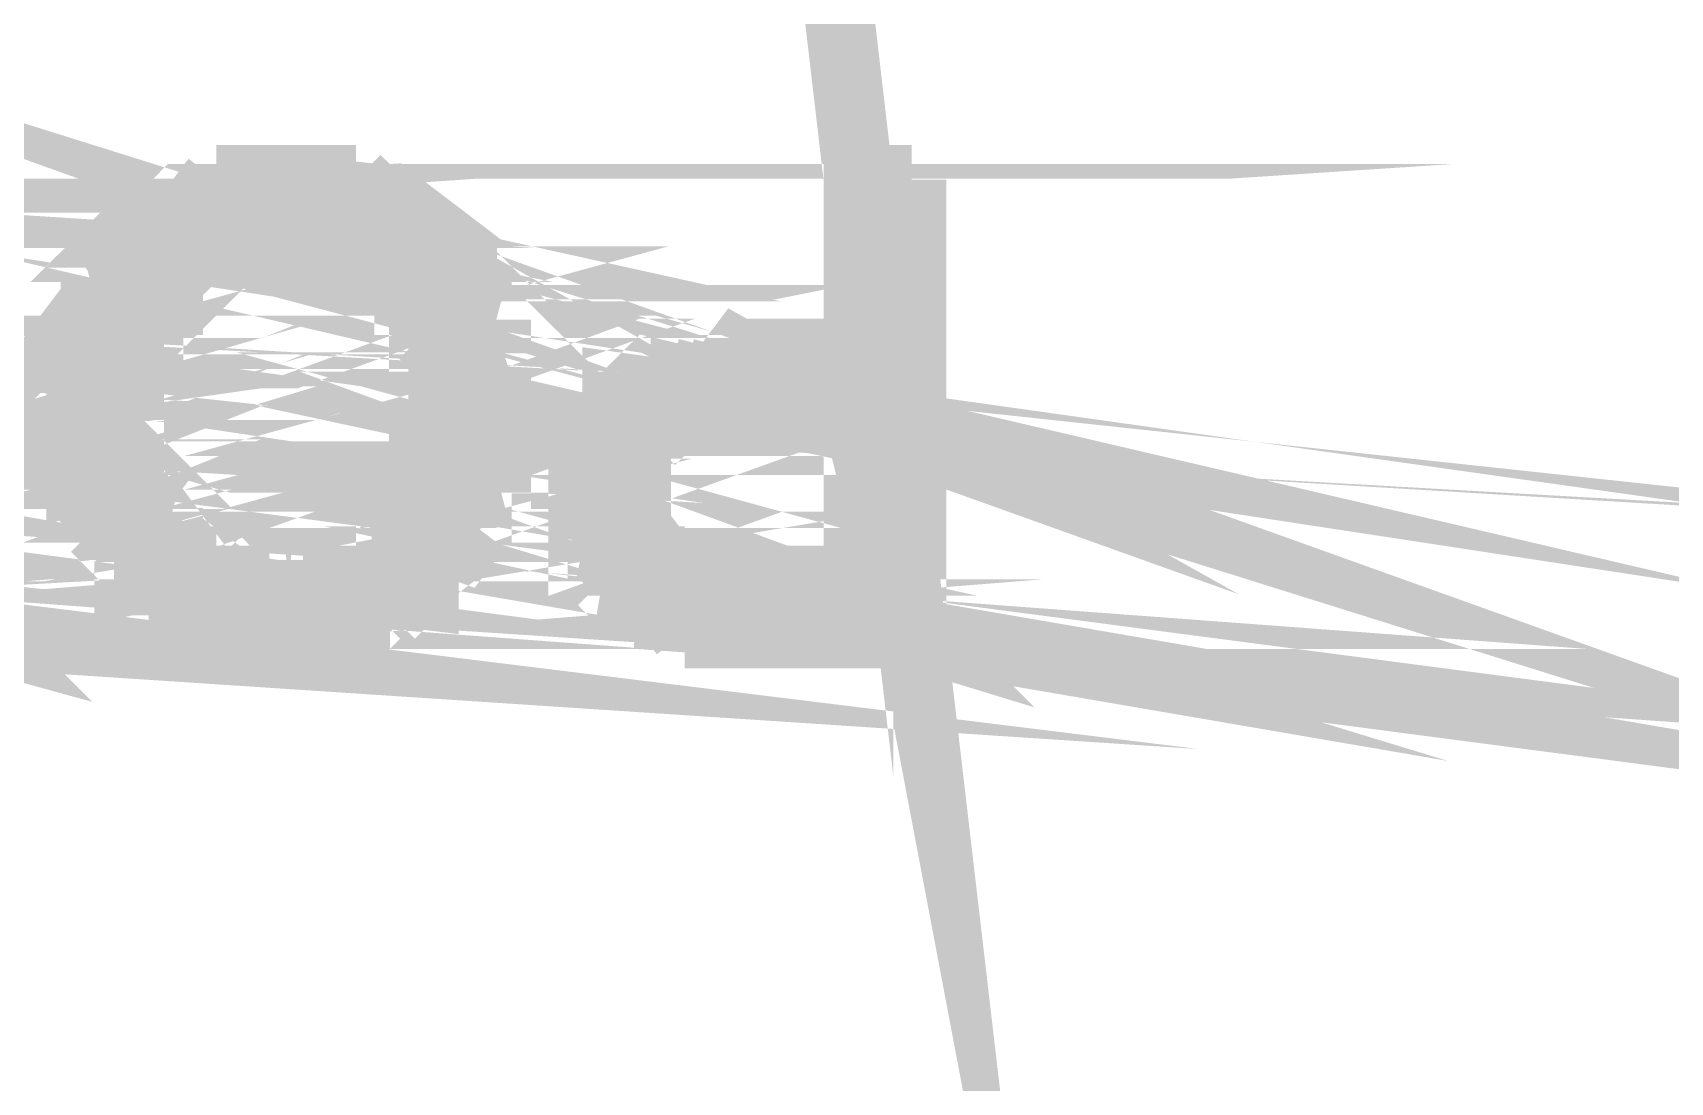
# Model space of a CAD drawing. Header units: inches. Extents: x -524 to 1067, y -71 to 1110.
# Drawn here: x 542.52 to 564.36, y 531.78 to 545.77 of the extents above; entities that cross this region are included whole.
import ezdxf

# ---------------------------------------------------------------- set-up
doc = ezdxf.new("R2010")
doc.units = ezdxf.units.IN
doc.header["$MEASUREMENT"] = 0
doc.layers.add('H', color=7, linetype='Continuous')
doc.layers.add('P', color=7, linetype='Continuous')

msp = doc.modelspace()

# ---------------------------------------------------------------- hatches: boundary and pattern name
at = {"layer": 'H', "linetype": 'Continuous'}
for points in [[(544.778, 543.559), (545.037, 543.814), (546.902, 543.814), (547.095, 543.559), (544.778, 543.559)], [(553.599, 540.529), (551.99, 541.497), (553.599, 541.497), (553.599, 543.814), (554.308, 543.814), (554.308, 537.763), (553.599, 540.529)], [(544.329, 543.365), (544.584, 543.559), (547.355, 543.559), (547.544, 543.365), (544.329, 543.365)], [(543.876, 543.106), (544.07, 543.365), (545.935, 543.365), (545.745, 543.106), (543.876, 543.106)], [(546.194, 543.106), (545.935, 543.365), (547.804, 543.106), (546.194, 543.106)], [(547.804, 543.106), (545.935, 543.365), (547.804, 543.365), (547.804, 543.106)], [(543.617, 542.657), (543.617, 542.847), (543.876, 543.106), (545.037, 543.106), (544.778, 542.847), (543.617, 542.657)], [(547.355, 542.657), (546.902, 543.041), (546.647, 543.106), (546.902, 543.106), (548.063, 542.847), (548.252, 542.847), (548.252, 542.657), (547.355, 542.657)], [(548.063, 542.847), (546.647, 543.106), (548.063, 543.106), (548.063, 542.847)], [(543.617, 542.657), (544.778, 542.847), (544.584, 542.657), (543.617, 542.657)], [(543.427, 542.398), (543.617, 542.657), (544.584, 542.657), (544.329, 542.398), (543.427, 542.398)], [(547.544, 542.398), (547.355, 542.657), (548.252, 542.657), (547.544, 542.398)], [(547.544, 542.398), (548.252, 542.657), (548.512, 542.398), (547.544, 542.398)], [(543.427, 542.139), (543.427, 542.398), (544.329, 542.398), (544.329, 542.139), (544.07, 542.139), (544.07, 541.69), (543.876, 541.497), (543.876, 540.081), (544.07, 539.887), (543.168, 539.632), (543.168, 541.949), (543.427, 542.139)], [(548.705, 541.949), (547.804, 542.139), (547.544, 542.139), (547.544, 542.398), (548.512, 542.398), (548.512, 542.139), (548.705, 541.949)], [(547.804, 541.69), (547.804, 542.139), (548.705, 541.949), (548.705, 541.497), (548.063, 541.241), (548.063, 541.497), (547.804, 541.69)], [(548.063, 540.081), (548.063, 541.241), (548.705, 541.497), (548.705, 539.632), (548.512, 539.632), (548.512, 539.179), (548.252, 538.924), (547.544, 539.179), (547.544, 539.372), (547.804, 539.372), (547.804, 540.081), (548.063, 540.081)], [(553.599, 540.529), (551.537, 541.241), (551.731, 541.241), (551.99, 541.497), (553.599, 540.529)], [(553.599, 540.529), (550.57, 540.982), (550.829, 541.241), (553.599, 540.529)], [(553.599, 540.529), (550.829, 541.241), (551.023, 541.241), (553.599, 540.529)], [(553.599, 540.529), (551.023, 541.241), (551.537, 541.241), (553.599, 540.529)], [(553.599, 540.529), (550.121, 540.789), (550.38, 540.789), (550.38, 540.982), (553.599, 540.529)], [(550.121, 540.529), (550.121, 540.789), (553.599, 540.529), (550.121, 540.529)], [(553.599, 540.529), (550.38, 540.982), (550.57, 540.982), (553.599, 540.529)], [(549.862, 539.632), (549.862, 540.34), (551.023, 540.529), (550.829, 540.34), (550.829, 540.081), (550.57, 540.081), (550.57, 539.887), (549.862, 539.632)], [(549.862, 540.34), (550.121, 540.529), (551.023, 540.529), (549.862, 540.34)], [(554.308, 537.763), (553.599, 538.471), (553.599, 540.529), (554.308, 537.763)], [(543.427, 539.372), (543.168, 539.632), (544.07, 539.887), (544.07, 539.632), (544.329, 539.372), (544.329, 539.179), (543.427, 539.372)], [(549.862, 539.632), (550.57, 539.887), (550.57, 539.632), (549.862, 539.632)], [(549.862, 538.924), (549.862, 539.632), (550.57, 539.372), (550.57, 539.179), (549.862, 538.924)], [(550.57, 539.372), (549.862, 539.632), (550.57, 539.632), (550.57, 539.372)], [(543.427, 539.179), (543.427, 539.372), (544.329, 539.179), (543.427, 539.179)], [(543.617, 538.924), (543.427, 539.179), (544.329, 539.179), (544.584, 538.924), (543.617, 538.664), (543.617, 538.924)], [(547.095, 538.664), (547.544, 539.179), (548.252, 538.924), (548.063, 538.664), (547.095, 538.664)], [(549.862, 538.924), (550.57, 539.179), (550.829, 538.924), (549.862, 538.924)], [(543.876, 538.471), (543.876, 538.664), (543.617, 538.664), (544.584, 538.924), (544.778, 538.664), (545.037, 538.664), (543.876, 538.471)], [(550.121, 538.471), (550.121, 538.664), (549.862, 538.664), (549.862, 538.924), (550.829, 538.924), (550.829, 538.664), (551.282, 538.664), (550.121, 538.471)], [(543.876, 538.471), (545.037, 538.664), (545.227, 538.471), (543.876, 538.471)], [(546.647, 538.471), (548.063, 538.664), (548.063, 538.471), (546.647, 538.471)], [(546.647, 538.471), (546.902, 538.664), (548.063, 538.664), (546.647, 538.471)], [(550.121, 538.471), (551.282, 538.664), (551.537, 538.471), (550.121, 538.471)], [(544.329, 538.022), (544.329, 538.212), (544.07, 538.212), (545.935, 538.471), (547.804, 538.212), (547.544, 538.212), (547.355, 538.022), (544.329, 538.022)], [(544.07, 538.212), (544.07, 538.471), (545.935, 538.471), (544.07, 538.212)], [(547.804, 538.212), (545.935, 538.471), (546.194, 538.471), (547.804, 538.212)], [(547.804, 538.212), (546.194, 538.471), (547.804, 538.471), (547.804, 538.212)], [(554.308, 537.763), (550.38, 538.212), (550.121, 538.471), (554.308, 537.763)], [(554.308, 537.763), (550.121, 538.471), (551.99, 538.471), (554.308, 537.763)], [(554.308, 537.763), (551.99, 538.471), (553.599, 538.471), (554.308, 537.763)], [(554.308, 537.763), (550.57, 538.022), (550.38, 538.212), (554.308, 537.763)], [(545.037, 537.763), (544.778, 538.022), (547.095, 538.022), (546.902, 537.763), (545.037, 537.763)], [(554.308, 537.763), (550.57, 538.022), (551.023, 538.022), (554.308, 537.763)], [(551.282, 537.763), (551.023, 538.022), (554.308, 537.763), (551.282, 537.763)]]:
    msp.add_hatch(color=256, dxfattribs=at).paths.add_polyline_path(points)

# ---------------------------------------------------------------- linework, layer by layer
at = {"layer": 'P', "const_width": 0.927}
for points in [[(530.357, 548.001), (530.164, 547.742), (529.003, 546.84), (530.357, 548.001)], [(553.534, 541.497), (554.242, 537.763), (553.534, 543.814), (553.534, 541.497)], [(551.472, 541.241), (553.534, 540.595), (551.731, 541.241), (551.472, 541.241)], [(553.534, 540.595), (553.534, 541.497), (554.242, 537.763)], [(540.143, 541.241), (538.726, 541.048), (539.883, 541.241)], [(547.095, 543.559), (544.778, 543.559), (544.971, 543.814)], [(545.227, 543.814), (546.836, 543.814), (544.971, 543.814)], [(544.971, 543.814), (545.227, 543.814)], [(546.836, 543.814), (544.971, 543.814), (546.836, 543.814), (546.836, 543.814), (544.971, 543.814), (546.836, 543.814)], [(544.971, 543.814), (544.971, 543.814), (546.836, 543.814)], [(544.971, 543.814), (547.095, 543.559), (546.836, 543.814)], [(544.971, 543.814), (547.095, 543.559)], [(545.42, 543.814), (546.647, 543.814), (545.227, 543.814)], [(545.227, 543.814), (545.42, 543.814)], [(546.647, 543.814), (545.227, 543.814), (546.836, 543.814), (546.647, 543.814)], [(546.128, 543.814), (545.42, 543.814)], [(545.42, 543.814), (545.679, 543.814)], [(546.128, 543.814), (545.42, 543.814), (546.387, 543.814), (546.128, 543.814)], [(545.42, 543.814), (546.387, 543.814), (545.42, 543.814), (545.42, 543.814), (546.387, 543.814)], [(545.42, 543.814), (546.647, 543.814), (546.387, 543.814)], [(546.128, 543.814), (545.935, 543.814), (545.679, 543.814), (545.935, 543.814)], [(546.128, 543.814), (545.679, 543.814)], [(545.679, 543.814), (546.128, 543.814), (546.128, 543.814), (545.679, 543.814)], [(545.935, 543.814), (546.128, 543.814)], [(554.242, 537.763), (553.534, 543.814)], [(553.534, 543.814), (554.242, 543.814)], [(554.242, 543.814), (554.242, 537.763)], [(531.773, 543.559), (534.799, 543.365), (531.58, 543.365), (531.773, 543.559)], [(531.321, 543.106), (535.058, 543.365), (533.19, 543.365)], [(531.321, 543.106), (535.058, 543.365), (531.58, 543.365), (531.321, 543.106)], [(547.289, 543.559), (544.329, 543.365), (547.544, 543.365), (547.289, 543.559)], [(544.519, 543.559), (547.289, 543.559), (544.519, 543.559), (547.289, 543.559), (544.329, 543.365), (544.519, 543.559)], [(544.07, 543.365), (543.811, 543.106), (545.679, 543.106)], [(545.935, 543.365), (544.07, 543.365)], [(544.07, 543.365), (545.935, 543.365)], [(545.935, 543.365), (544.07, 543.365)], [(544.07, 543.365), (547.738, 543.365), (545.935, 543.365)], [(547.544, 543.365), (544.07, 543.365), (547.544, 543.365)], [(547.738, 543.365), (544.07, 543.365), (544.07, 543.365), (547.738, 543.365)], [(544.329, 543.365), (547.544, 543.365), (544.07, 543.365), (544.329, 543.365)], [(545.679, 543.106), (544.07, 543.365)], [(544.07, 543.365), (545.935, 543.365)], [(545.679, 543.106), (544.07, 543.365)], [(544.519, 543.559), (547.289, 543.559), (544.519, 543.559), (547.289, 543.559), (547.289, 543.559), (544.519, 543.559)], [(547.095, 543.559), (544.519, 543.559)], [(544.519, 543.559), (544.778, 543.559)], [(547.095, 543.559), (544.519, 543.559), (547.289, 543.559), (547.095, 543.559)], [(547.095, 543.559), (544.778, 543.559), (547.095, 543.559), (547.095, 543.559), (544.778, 543.559)], [(545.935, 543.365), (545.679, 543.106)], [(545.935, 543.365), (546.128, 543.106), (547.738, 543.106)], [(547.738, 543.106), (545.935, 543.365)], [(547.738, 543.365), (545.935, 543.365)], [(545.935, 543.365), (547.738, 543.106), (547.738, 543.365)], [(544.971, 543.106), (543.811, 543.106), (544.778, 542.913), (544.971, 543.106)], [(543.811, 543.106), (544.778, 542.913), (543.617, 542.913), (543.811, 543.106)], [(544.971, 543.106), (543.811, 543.106)], [(543.811, 543.106), (544.971, 543.106)], [(545.227, 543.106), (543.811, 543.106)], [(543.811, 543.106), (545.227, 543.106)], [(544.971, 543.106), (543.811, 543.106), (543.811, 543.106)], [(543.811, 543.106), (544.971, 543.106)], [(545.227, 543.106), (543.811, 543.106)], [(543.811, 543.106), (545.42, 543.106), (545.227, 543.106)], [(543.811, 543.106), (545.42, 543.106), (545.42, 543.106)], [(545.42, 543.106), (543.811, 543.106)], [(545.679, 543.106), (543.811, 543.106), (545.679, 543.106)], [(546.128, 543.106), (547.738, 543.106), (546.128, 543.106), (547.738, 543.106), (546.387, 543.106), (546.128, 543.106)], [(546.387, 543.106), (547.997, 543.106)], [(547.997, 543.106), (546.387, 543.106)], [(547.738, 543.106), (546.387, 543.106)], [(546.387, 543.106), (547.997, 543.106)], [(546.836, 543.106), (546.647, 543.106)], [(546.647, 543.106), (547.997, 542.913)], [(546.647, 543.106), (547.997, 543.106)], [(547.997, 543.106), (546.647, 543.106), (546.647, 543.106), (547.997, 543.106)], [(546.647, 543.106), (547.997, 542.913)], [(547.997, 542.913), (546.836, 543.106)], [(546.836, 543.106), (547.095, 542.913)], [(547.997, 542.913), (546.836, 543.106)], [(547.997, 543.106), (547.738, 543.106)], [(547.997, 542.913), (547.997, 543.106)], [(544.778, 542.913), (544.519, 542.657), (543.617, 542.657)], [(543.617, 542.657), (544.778, 542.913)], [(544.778, 542.913), (543.617, 542.913), (544.778, 542.913), (544.778, 542.913), (543.617, 542.913)], [(544.778, 542.913), (543.617, 542.657)], [(543.617, 542.657), (543.617, 542.913)], [(547.289, 542.657), (548.252, 542.657), (547.095, 542.913)], [(547.095, 542.913), (547.289, 542.657)], [(548.252, 542.657), (547.095, 542.913)], [(547.095, 542.913), (548.252, 542.913)], [(547.095, 542.913), (548.252, 542.913), (547.095, 542.913), (547.095, 542.913), (548.252, 542.913)], [(547.095, 542.913), (547.997, 542.913), (548.252, 542.913)], [(547.095, 542.913), (547.997, 542.913)], [(548.252, 542.913), (548.252, 542.657)], [(544.519, 542.657), (543.362, 542.464)], [(543.362, 542.464), (543.617, 542.657)], [(544.519, 542.657), (543.362, 542.464)], [(543.362, 542.464), (544.329, 542.464), (544.519, 542.657)], [(544.519, 542.657), (543.617, 542.657), (544.519, 542.657), (543.617, 542.657), (544.519, 542.657), (544.519, 542.657), (543.617, 542.657)], [(544.519, 542.657), (543.617, 542.657), (543.617, 542.657), (544.519, 542.657)], [(548.252, 542.657), (548.446, 542.464), (547.544, 542.464), (548.252, 542.657)], [(547.289, 542.657), (548.252, 542.657)], [(548.252, 542.657), (547.289, 542.657)], [(547.289, 542.657), (548.252, 542.657)], [(548.252, 542.657), (547.544, 542.464), (547.289, 542.657)], [(547.289, 542.657), (548.252, 542.657)], [(548.252, 542.657), (547.289, 542.657)], [(547.289, 542.657), (548.252, 542.657)], [(548.252, 542.657), (548.252, 542.657), (547.289, 542.657)], [(544.329, 542.464), (543.362, 542.205), (544.329, 542.205), (544.329, 542.464)], [(543.362, 542.464), (544.329, 542.464), (543.362, 542.464), (544.329, 542.464), (543.362, 542.205)], [(550.57, 541.048), (553.534, 540.595), (550.764, 541.241), (550.57, 541.048)], [(544.07, 542.205), (543.168, 541.949), (543.362, 542.205)], [(543.362, 542.205), (543.362, 542.464)], [(543.362, 542.464), (544.329, 542.464), (544.329, 542.464), (543.362, 542.464)], [(548.446, 542.205), (547.738, 542.205), (548.705, 541.949), (548.446, 542.205)], [(548.446, 542.464), (547.544, 542.464), (548.446, 542.464), (547.544, 542.464), (548.446, 542.205)], [(547.544, 542.464), (548.446, 542.205), (547.544, 542.205), (547.544, 542.464)], [(548.446, 542.464), (547.544, 542.464), (547.544, 542.464), (548.446, 542.464)], [(548.446, 542.205), (548.446, 542.464)], [(544.07, 542.205), (543.168, 541.949)], [(543.362, 542.205), (544.329, 542.205), (543.362, 542.205), (543.362, 542.205), (544.329, 542.205)], [(543.362, 542.205), (544.07, 542.205), (544.329, 542.205)], [(543.362, 542.205), (544.07, 542.205)], [(544.07, 541.949), (544.07, 542.205)], [(548.446, 542.205), (547.544, 542.205), (548.446, 542.205), (548.446, 542.205), (547.544, 542.205)], [(548.446, 542.205), (547.738, 542.205), (547.544, 542.205)], [(547.738, 542.205), (548.705, 541.949), (547.738, 542.205)], [(543.168, 541.949), (544.07, 541.949)], [(543.168, 541.949), (544.07, 541.949)], [(544.07, 541.949), (543.168, 541.949), (543.168, 541.949), (544.07, 541.949)], [(543.168, 541.949), (544.07, 541.756), (544.07, 541.949)], [(543.168, 541.949), (544.07, 541.756)], [(543.168, 541.756), (543.168, 541.949)], [(548.705, 541.949), (547.738, 541.756), (548.705, 541.756)], [(547.738, 541.949), (548.705, 541.949), (547.738, 541.756), (547.738, 541.949)], [(548.705, 541.756), (548.705, 541.949)], [(551.924, 540.595), (550.121, 540.789), (553.534, 540.595)], [(544.07, 541.756), (543.168, 541.497), (543.811, 541.497), (544.07, 541.756)], [(544.07, 541.756), (543.168, 541.756)], [(544.07, 541.756), (543.168, 541.756)], [(543.168, 541.756), (544.07, 541.756)], [(543.168, 541.756), (544.07, 541.756)], [(544.07, 541.756), (543.168, 541.497), (543.168, 541.756)], [(544.07, 541.756), (544.07, 541.756)], [(548.705, 541.756), (547.997, 541.497), (548.705, 541.497)], [(547.738, 541.756), (548.705, 541.756)], [(548.705, 541.756), (547.738, 541.756), (547.738, 541.756), (548.705, 541.756)], [(547.738, 541.756), (548.705, 541.756)], [(547.738, 541.756), (548.705, 541.756)], [(548.705, 541.756), (547.997, 541.497), (547.738, 541.756)], [(548.705, 541.756), (548.705, 541.756)], [(548.705, 541.497), (548.705, 541.756)], [(553.534, 540.595), (551.731, 541.241), (551.924, 541.497), (553.534, 540.595)], [(543.811, 541.497), (543.168, 541.241), (543.811, 541.241), (543.811, 541.497)], [(543.168, 541.497), (543.811, 541.497), (543.168, 541.241), (543.168, 541.497)], [(547.997, 541.497), (548.705, 541.497), (547.997, 541.241), (547.997, 541.497)], [(548.705, 541.497), (547.997, 541.241), (548.705, 541.497)], [(553.534, 541.497), (551.924, 541.497), (551.924, 541.497), (553.534, 541.497)], [(551.924, 541.497), (553.534, 540.595), (551.924, 541.497), (553.534, 540.595)], [(553.534, 541.497), (551.924, 541.497)], [(553.534, 540.595), (553.534, 541.497)], [(538.018, 541.048), (537.825, 540.789), (541.044, 540.595), (538.018, 541.048)], [(543.811, 541.241), (543.168, 541.048), (543.811, 541.048)], [(543.168, 541.241), (543.811, 541.241)], [(543.811, 541.241), (543.168, 541.241)], [(543.168, 541.241), (543.168, 541.241)], [(543.811, 541.241), (543.168, 541.241)], [(543.168, 541.241), (543.811, 541.241), (543.811, 541.241), (543.168, 541.241)], [(543.811, 541.241), (543.168, 541.048), (543.168, 541.241)], [(543.811, 541.048), (543.811, 541.241)], [(547.997, 541.241), (548.705, 541.048), (547.997, 541.048), (547.997, 541.241)], [(548.705, 541.241), (547.997, 541.241)], [(547.997, 541.241), (548.705, 541.048)], [(548.705, 541.048), (548.705, 541.241)], [(553.534, 540.595), (550.764, 541.241), (550.764, 541.241), (553.534, 540.595)], [(550.764, 541.241), (553.534, 540.595)], [(551.023, 541.241), (550.764, 541.241)], [(553.534, 540.595), (551.023, 541.241)], [(553.534, 540.595), (551.023, 541.241)], [(551.023, 541.241), (551.023, 541.241)], [(551.023, 541.241), (553.534, 540.595)], [(551.023, 541.241), (553.534, 540.595), (551.216, 541.241)], [(551.216, 541.241), (551.023, 541.241)], [(553.534, 540.595), (551.216, 541.241)], [(551.216, 541.241), (551.472, 541.241), (553.534, 540.595)], [(543.168, 541.048), (543.811, 541.048), (543.168, 540.789), (543.168, 541.048)], [(543.811, 541.048), (543.168, 540.789)], [(543.811, 540.789), (543.811, 541.048)], [(547.997, 541.048), (548.705, 540.789), (547.997, 540.789), (547.997, 541.048)], [(548.705, 541.048), (547.997, 541.048), (548.705, 541.048), (548.705, 541.048), (547.997, 541.048), (548.705, 541.048)], [(547.997, 541.048), (547.997, 541.048), (548.705, 541.048)], [(547.997, 541.048), (548.705, 540.789), (548.705, 541.048)], [(553.534, 540.595), (550.315, 540.789), (550.315, 541.048), (553.534, 540.595)], [(550.315, 541.048), (553.534, 540.595), (550.315, 541.048)], [(550.315, 541.048), (550.315, 541.048)], [(550.57, 541.048), (553.534, 540.595), (550.57, 541.048)], [(541.044, 540.595), (537.566, 540.789), (537.825, 540.789)], [(550.315, 538.278), (554.242, 537.763), (550.121, 538.471)], [(543.811, 540.789), (543.168, 540.595), (543.811, 540.595)], [(543.168, 540.789), (543.811, 540.789)], [(543.168, 540.789), (543.811, 540.789)], [(543.811, 540.789), (543.168, 540.595)], [(543.168, 540.595), (543.168, 540.789)], [(543.811, 540.595), (543.811, 540.789)], [(548.705, 540.789), (547.997, 540.595), (548.705, 540.595)], [(548.705, 540.789), (547.997, 540.789)], [(547.997, 540.789), (548.705, 540.789)], [(547.997, 540.789), (548.705, 540.789)], [(548.705, 540.789), (547.997, 540.595), (547.997, 540.789)], [(548.705, 540.789), (548.705, 540.789)], [(548.705, 540.595), (548.705, 540.789)], [(551.924, 540.595), (550.121, 540.789)], [(550.121, 540.789), (550.121, 540.595), (551.924, 540.595)], [(550.121, 540.789), (553.534, 540.595), (550.315, 540.789)], [(550.315, 540.789), (550.121, 540.789)], [(538.982, 540.595), (539.175, 540.595), (537.376, 540.34)], [(543.811, 540.595), (543.168, 540.34), (543.811, 540.34), (543.811, 540.595)], [(543.168, 540.595), (543.811, 540.595), (543.168, 540.595), (543.168, 540.595), (543.811, 540.595), (543.168, 540.595)], [(543.811, 540.595), (543.811, 540.595), (543.168, 540.595)], [(543.811, 540.595), (543.168, 540.34), (543.168, 540.595)], [(548.705, 540.595), (547.997, 540.34), (548.705, 540.34), (548.705, 540.595)], [(550.764, 540.34), (549.862, 540.34), (551.023, 540.595)], [(547.997, 540.595), (548.705, 540.595), (547.997, 540.34), (547.997, 540.595)], [(551.023, 540.595), (549.862, 540.34)], [(549.862, 540.34), (550.121, 540.595)], [(551.216, 540.595), (550.121, 540.595)], [(550.121, 540.595), (551.216, 540.595)], [(551.023, 540.595), (550.121, 540.595), (551.023, 540.595), (551.023, 540.595), (550.121, 540.595)], [(551.216, 540.595), (550.121, 540.595), (551.472, 540.595), (551.216, 540.595)], [(550.121, 540.595), (551.472, 540.595), (550.121, 540.595), (550.121, 540.595), (551.472, 540.595), (550.121, 540.595)], [(551.472, 540.595), (551.472, 540.595), (550.121, 540.595)], [(551.472, 540.595), (551.731, 540.595), (550.121, 540.595)], [(551.924, 540.595), (550.121, 540.595), (551.924, 540.595)], [(551.023, 540.595), (550.764, 540.34)], [(553.534, 540.595), (551.924, 540.595)], [(553.534, 540.595), (553.534, 538.471), (554.242, 537.763)], [(554.242, 537.763), (553.534, 540.595)], [(554.242, 537.763), (553.534, 540.595)], [(537.117, 540.34), (538.274, 540.146), (537.117, 540.146)], [(543.811, 540.34), (543.168, 540.146), (543.811, 540.146), (543.811, 540.34)], [(543.168, 540.34), (543.811, 540.34), (543.168, 540.146), (543.168, 540.34)], [(548.705, 540.34), (547.997, 540.146), (548.705, 540.146)], [(547.997, 540.34), (548.705, 540.34), (547.997, 540.146), (547.997, 540.34)], [(550.764, 540.34), (549.862, 540.34), (550.764, 540.146)], [(548.705, 540.146), (548.705, 540.34)], [(550.764, 540.34), (549.862, 540.34)], [(549.862, 540.34), (550.764, 540.34), (550.764, 540.34), (549.862, 540.34)], [(550.764, 540.34), (549.862, 540.34)], [(549.862, 540.34), (549.862, 540.34)], [(549.862, 540.34), (550.764, 540.146)], [(550.764, 540.146), (549.862, 540.146), (549.862, 540.34)], [(550.764, 540.146), (550.764, 540.34)], [(543.811, 540.146), (543.168, 539.887), (544.07, 539.887), (543.811, 540.146)], [(543.168, 540.146), (543.811, 540.146)], [(543.811, 540.146), (543.168, 539.887), (543.168, 540.146)], [(548.705, 540.146), (547.738, 539.887), (548.705, 539.887), (548.705, 540.146)], [(547.738, 540.146), (548.705, 540.146), (547.738, 539.887), (547.738, 540.146)], [(547.997, 540.146), (548.705, 540.146), (547.738, 540.146), (547.997, 540.146)], [(548.705, 540.146), (547.738, 540.146)], [(547.738, 540.146), (548.705, 540.146)], [(548.705, 540.146), (548.705, 540.146)], [(550.764, 540.146), (549.862, 540.146), (550.57, 540.146), (550.764, 540.146)], [(549.862, 540.146), (550.57, 540.146)], [(550.57, 540.146), (549.862, 539.887), (549.862, 540.146)], [(550.57, 540.146), (549.862, 539.887)], [(550.57, 539.887), (550.57, 540.146)], [(544.07, 539.887), (543.168, 539.632), (544.07, 539.887)], [(543.168, 539.887), (544.07, 539.887)], [(544.07, 539.887), (543.168, 539.887), (543.168, 539.887), (544.07, 539.887)], [(543.168, 539.887), (544.07, 539.887)], [(543.168, 539.887), (544.07, 539.887)], [(544.07, 539.887), (543.168, 539.632)], [(543.168, 539.632), (543.168, 539.887)], [(544.07, 539.887), (544.07, 539.887)], [(548.705, 539.887), (547.738, 539.632), (548.705, 539.632)], [(547.738, 539.887), (548.705, 539.887)], [(548.705, 539.887), (547.738, 539.632)], [(547.738, 539.632), (547.738, 539.887)], [(549.862, 539.887), (550.57, 539.887), (549.862, 539.632)], [(548.705, 539.632), (548.705, 539.887)], [(550.57, 539.887), (549.862, 539.632), (550.57, 539.887)], [(549.862, 539.887), (550.57, 539.887)], [(549.862, 539.632), (549.862, 539.887)], [(544.07, 539.632), (543.362, 539.438), (544.329, 539.438)], [(544.07, 539.632), (543.168, 539.632), (544.07, 539.632), (544.07, 539.632), (543.168, 539.632)], [(543.362, 539.438), (543.168, 539.632)], [(544.07, 539.632), (543.362, 539.438)], [(543.362, 539.438), (544.329, 539.179), (543.362, 539.438)], [(543.362, 539.438), (544.329, 539.438)], [(544.329, 539.438), (543.362, 539.438), (543.362, 539.438), (544.329, 539.438)], [(543.362, 539.438), (544.329, 539.179), (544.329, 539.438)], [(544.329, 539.438), (544.07, 539.632)], [(548.446, 539.438), (547.544, 539.438), (548.446, 539.179)], [(547.544, 539.438), (548.446, 539.179), (547.544, 539.179), (547.544, 539.438)], [(550.57, 539.632), (549.862, 539.632), (550.57, 539.632), (549.862, 539.632), (550.57, 539.438), (550.57, 539.632)], [(547.738, 539.438), (548.446, 539.438), (547.544, 539.438), (547.738, 539.438)], [(547.738, 539.632), (548.705, 539.632), (547.738, 539.632), (547.738, 539.632), (548.705, 539.632)], [(547.738, 539.632), (548.446, 539.632), (548.705, 539.632)], [(547.738, 539.632), (548.446, 539.632)], [(548.446, 539.632), (547.738, 539.438), (547.738, 539.632)], [(548.446, 539.632), (547.738, 539.438)], [(547.738, 539.438), (548.446, 539.438), (548.446, 539.632)], [(549.862, 539.438), (550.57, 539.179), (549.862, 539.179)], [(548.446, 539.179), (548.446, 539.438)], [(549.862, 539.632), (550.57, 539.438), (549.862, 539.632), (550.57, 539.438)], [(549.862, 539.438), (549.862, 539.632)], [(550.57, 539.632), (549.862, 539.632), (549.862, 539.632), (550.57, 539.632)], [(550.57, 539.438), (549.862, 539.438)], [(550.57, 539.438), (549.862, 539.438)], [(549.862, 539.438), (550.57, 539.179)], [(549.862, 539.179), (549.862, 539.438)], [(550.57, 539.179), (550.57, 539.438)], [(544.329, 539.179), (543.617, 538.924), (544.519, 538.924), (544.329, 539.179)], [(543.362, 539.179), (544.329, 539.179)], [(544.329, 539.179), (543.362, 539.179)], [(543.362, 539.179), (544.329, 539.179)], [(544.329, 539.179), (543.617, 538.924), (543.362, 539.179)], [(543.362, 539.179), (544.329, 539.179)], [(544.329, 539.179), (544.329, 539.179), (543.362, 539.179)], [(547.544, 539.179), (547.289, 538.924)], [(548.252, 538.924), (547.544, 539.179)], [(548.446, 539.179), (547.544, 539.179)], [(547.544, 539.179), (548.446, 539.179)], [(547.544, 539.179), (548.446, 539.179)], [(548.446, 539.179), (547.544, 539.179), (547.544, 539.179), (548.446, 539.179)], [(547.544, 539.179), (548.252, 538.924), (548.446, 539.179)], [(550.121, 538.471), (554.242, 537.763), (551.924, 538.471)], [(550.57, 539.179), (550.764, 538.924), (549.862, 538.924), (550.57, 539.179)], [(548.446, 539.179), (548.446, 539.179)], [(550.57, 539.179), (549.862, 539.179), (550.57, 539.179), (550.57, 539.179), (549.862, 539.179)], [(550.57, 539.179), (549.862, 538.924), (549.862, 539.179)], [(537.825, 538.022), (541.752, 537.763), (537.566, 538.278), (537.825, 538.022)], [(550.57, 538.022), (554.242, 537.763), (550.315, 538.278)], [(547.289, 538.924), (548.252, 538.924), (547.095, 538.73)], [(544.519, 538.924), (544.778, 538.73), (543.617, 538.73)], [(543.617, 538.73), (544.519, 538.924)], [(543.617, 538.924), (544.519, 538.924), (543.617, 538.924), (543.617, 538.924), (544.519, 538.924), (543.617, 538.924)], [(544.519, 538.924), (544.519, 538.924), (543.617, 538.924)], [(544.519, 538.924), (543.617, 538.73)], [(543.617, 538.73), (543.617, 538.924)], [(549.862, 538.924), (550.764, 538.73), (549.862, 538.73)], [(547.095, 538.73), (547.289, 538.924)], [(548.252, 538.924), (547.095, 538.73)], [(547.095, 538.73), (547.997, 538.73), (548.252, 538.924)], [(547.289, 538.924), (548.252, 538.924)], [(547.289, 538.924), (548.252, 538.924)], [(548.252, 538.924), (547.289, 538.924), (547.289, 538.924), (548.252, 538.924)], [(547.289, 538.924), (548.252, 538.924)], [(548.252, 538.924), (548.252, 538.924)], [(550.764, 538.924), (549.862, 538.924), (550.764, 538.924), (549.862, 538.924)], [(549.862, 538.924), (550.764, 538.73), (550.764, 538.924)], [(549.862, 538.73), (549.862, 538.924)], [(550.764, 538.924), (549.862, 538.924), (549.862, 538.924), (550.764, 538.924)], [(544.778, 538.73), (543.617, 538.73), (544.778, 538.73), (544.778, 538.73), (543.617, 538.73)], [(544.778, 538.73), (543.811, 538.73), (543.617, 538.73)], [(544.971, 538.73), (543.811, 538.471)], [(544.778, 538.73), (543.811, 538.73), (544.971, 538.73), (544.778, 538.73)], [(543.811, 538.73), (544.971, 538.73)], [(544.971, 538.73), (543.811, 538.471), (543.811, 538.73)], [(545.227, 538.471), (544.971, 538.73)], [(547.997, 538.73), (546.647, 538.471), (547.997, 538.73)], [(547.997, 538.73), (546.647, 538.471)], [(546.647, 538.471), (546.836, 538.73)], [(546.836, 538.73), (547.997, 538.73)], [(547.095, 538.73), (547.997, 538.73), (547.095, 538.73)], [(547.095, 538.73), (547.997, 538.73), (547.095, 538.73), (547.997, 538.73), (547.997, 538.73), (547.095, 538.73)], [(550.764, 538.73), (549.862, 538.73)], [(549.862, 538.73), (551.023, 538.73), (550.764, 538.73)], [(549.862, 538.73), (551.023, 538.73), (550.121, 538.73), (549.862, 538.73)], [(550.121, 538.471), (551.216, 538.73)], [(550.121, 538.471), (551.216, 538.73)], [(551.216, 538.73), (550.121, 538.471)], [(551.023, 538.73), (550.121, 538.73), (551.216, 538.73), (551.023, 538.73)], [(550.121, 538.73), (551.216, 538.73)], [(551.216, 538.73), (550.121, 538.471)], [(550.121, 538.471), (550.121, 538.73)], [(551.216, 538.73), (551.472, 538.471)], [(551.216, 538.73), (551.216, 538.73)], [(535.058, 538.471), (531.58, 538.278), (534.799, 538.278)], [(539.175, 538.471), (541.752, 537.763), (541.044, 538.471)], [(545.935, 538.471), (547.738, 538.278), (544.07, 538.278)], [(544.07, 538.471), (545.227, 538.471), (543.811, 538.471)], [(543.811, 538.471), (544.07, 538.471)], [(545.227, 538.471), (543.811, 538.471), (545.227, 538.471), (545.227, 538.471), (543.811, 538.471)], [(544.07, 538.278), (545.935, 538.471)], [(545.935, 538.471), (544.07, 538.278)], [(544.07, 538.278), (545.679, 538.471)], [(544.07, 538.278), (545.679, 538.471)], [(545.679, 538.471), (544.07, 538.471), (544.07, 538.278)], [(545.679, 538.471), (544.07, 538.471), (545.679, 538.471), (545.679, 538.471), (544.07, 538.471)], [(545.679, 538.471), (545.42, 538.471), (544.07, 538.471)], [(545.42, 538.471), (544.07, 538.471), (545.227, 538.471)], [(545.227, 538.471), (545.42, 538.471)], [(545.679, 538.471), (545.935, 538.471)], [(545.935, 538.471), (547.738, 538.278), (546.128, 538.471)], [(546.128, 538.471), (545.935, 538.471)], [(547.738, 538.278), (546.128, 538.471)], [(546.128, 538.471), (546.128, 538.471)], [(546.128, 538.471), (547.738, 538.278)], [(546.387, 538.471), (547.738, 538.471), (546.128, 538.471)], [(546.128, 538.471), (546.387, 538.471)], [(547.738, 538.471), (546.128, 538.471)], [(546.128, 538.471), (547.738, 538.278), (547.738, 538.471)], [(546.647, 538.471), (547.738, 538.471), (546.647, 538.471)], [(547.997, 538.471), (546.647, 538.471), (547.738, 538.471)], [(546.647, 538.471), (547.738, 538.471), (546.647, 538.471), (546.647, 538.471)], [(547.738, 538.471), (547.997, 538.471)], [(551.731, 538.471), (550.121, 538.471), (551.731, 538.471)], [(551.924, 538.471), (550.121, 538.471), (551.924, 538.471), (551.924, 538.471)], [(551.731, 538.471), (550.121, 538.471), (551.472, 538.471), (551.731, 538.471)], [(550.121, 538.471), (551.472, 538.471), (551.472, 538.471), (550.121, 538.471)], [(551.472, 538.471), (550.121, 538.471)], [(550.121, 538.471), (550.315, 538.278)], [(551.924, 538.471), (550.121, 538.471)], [(550.121, 538.471), (554.242, 537.763), (550.121, 538.471)], [(550.121, 538.471), (550.121, 538.471)], [(551.924, 538.471), (553.534, 538.471), (551.924, 538.471), (551.924, 538.471), (553.534, 538.471)], [(551.924, 538.471), (554.242, 537.763), (553.534, 538.471)], [(534.799, 538.278), (531.773, 538.022), (534.54, 538.022), (534.799, 538.278)], [(547.544, 538.278), (544.329, 538.022), (547.289, 538.022)], [(547.738, 538.278), (544.07, 538.278), (547.544, 538.278)], [(544.07, 538.278), (547.544, 538.278)], [(547.544, 538.278), (544.329, 538.278), (544.07, 538.278)], [(547.544, 538.278), (544.329, 538.278), (547.544, 538.278), (547.544, 538.278), (544.329, 538.278)], [(547.544, 538.278), (544.329, 538.022)], [(544.329, 538.022), (544.329, 538.278)], [(547.289, 538.022), (547.544, 538.278)], [(547.544, 538.278), (547.738, 538.278)], [(550.315, 538.278), (550.57, 538.022)], [(550.315, 538.278), (554.242, 537.763), (550.315, 538.278)], [(550.315, 538.278), (550.315, 538.278)], [(538.018, 538.022), (537.825, 538.022), (541.752, 537.763)], [(554.242, 537.763), (550.764, 538.022), (551.023, 538.022)], [(544.329, 538.022), (547.289, 538.022)], [(547.289, 538.022), (544.329, 538.022)], [(544.519, 538.022), (547.289, 538.022), (544.519, 538.022), (544.519, 538.022), (547.289, 538.022), (544.519, 538.022)], [(547.289, 538.022), (547.289, 538.022), (544.519, 538.022)], [(547.289, 538.022), (544.778, 538.022), (544.519, 538.022)], [(547.289, 538.022), (544.778, 538.022), (547.095, 538.022)], [(544.778, 538.022), (547.095, 538.022)], [(544.971, 537.763), (544.778, 538.022)], [(547.095, 538.022), (544.971, 537.763)], [(547.095, 538.022), (544.971, 537.763)], [(546.836, 537.763), (547.095, 538.022)], [(547.095, 538.022), (547.289, 538.022)], [(551.216, 537.763), (551.023, 538.022), (554.242, 537.763)], [(550.764, 538.022), (550.57, 538.022)], [(550.57, 538.022), (554.242, 537.763)], [(550.57, 538.022), (554.242, 537.763), (550.57, 538.022)], [(550.57, 538.022), (550.57, 538.022)], [(554.242, 537.763), (550.764, 538.022)], [(551.023, 538.022), (554.242, 537.763)], [(544.971, 537.763), (546.836, 537.763)], [(544.971, 537.763), (546.836, 537.763), (544.971, 537.763), (544.971, 537.763), (546.836, 537.763), (544.971, 537.763)], [(546.836, 537.763), (546.836, 537.763), (544.971, 537.763)], [(546.836, 537.763), (545.227, 537.763), (544.971, 537.763)], [(546.836, 537.763), (545.227, 537.763), (546.647, 537.763), (546.836, 537.763)], [(545.227, 537.763), (546.647, 537.763), (545.42, 537.763), (545.227, 537.763)], [(545.679, 537.763), (546.128, 537.763), (545.42, 537.763), (545.679, 537.763)], [(546.128, 537.763), (545.42, 537.763), (546.128, 537.763), (546.128, 537.763), (545.42, 537.763)], [(546.387, 537.763), (545.42, 537.763)], [(546.647, 537.763), (545.42, 537.763), (546.647, 537.763)], [(546.387, 537.763), (545.42, 537.763), (545.42, 537.763), (546.387, 537.763)], [(545.935, 537.763), (545.679, 537.763), (545.935, 537.763), (546.128, 537.763), (545.935, 537.763)], [(546.128, 537.763), (546.387, 537.763)], [(554.242, 537.763), (551.472, 537.763), (551.216, 537.763), (554.242, 537.763)], [(551.216, 537.763), (554.242, 537.763), (551.216, 537.763), (554.242, 537.763), (551.216, 537.763), (551.216, 537.763), (554.242, 537.763)], [(551.731, 537.763), (554.242, 537.763), (551.472, 537.763), (551.731, 537.763)], [(551.731, 537.763), (554.242, 537.763), (551.731, 537.763)], [(551.924, 537.763), (554.242, 537.763), (552.18, 537.763), (551.924, 537.763)]]:
    msp.add_lwpolyline(points, dxfattribs=at)

doc.saveas('drawing.dxf')
